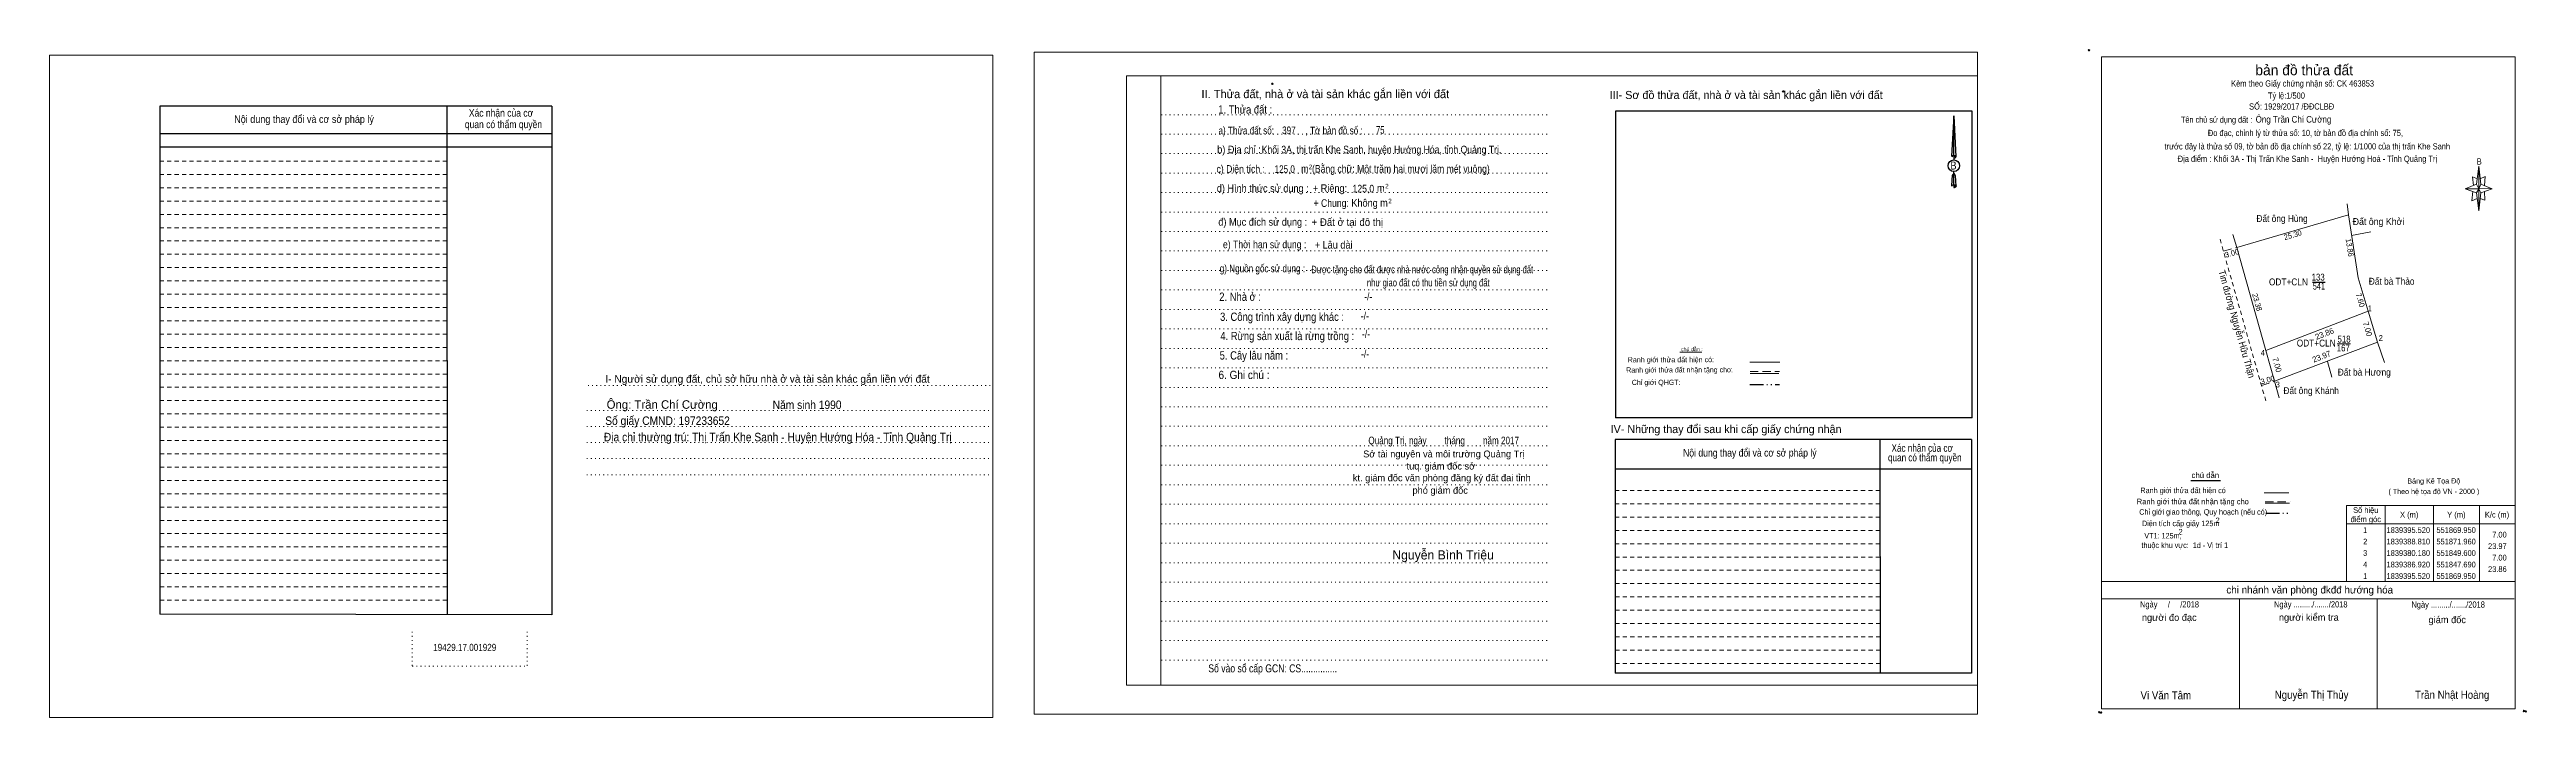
# Model space of a CAD drawing. Header units: metres. Extents: x 550992 to 551904, y 1839307 to 1839453.
# Drawn here: x 551366 to 551904, y 1839307 to 1839452 of the extents above; entities that cross this region are included whole.
import ezdxf
from ezdxf.enums import TextEntityAlignment as Align

# ---------------------------------------------------------------- set-up
doc = ezdxf.new("R2010")
doc.units = ezdxf.units.M
doc.header["$LTSCALE"] = 0.6
doc.header["$PDMODE"] = 32
doc.header["$PDSIZE"] = 0.3
for name, pattern in [('DASH_DOUBLE_DOT', [9.2, 5, -1.2, 0.3, -1.2, 0.3, -1.2]), ('DOTTED', [1.5, 0.3, -1.2]), ('MEDIUM_DASHED', [4.5, 3, -1.5]), ('SHORT_DASHED', [2.7, 1.5, -1.2])]:
    doc.linetypes.add(name, pattern=pattern)
for name, color, linetype, lineweight in [('1', 7, 'DOTTED', 13), ('10', 7, 'Continuous', 13), ('16', 7, 'Continuous', 25), ('18', 7, 'Continuous', 25), ('2', 7, 'SHORT_DASHED', 13), ('28', 7, 'Continuous', 25), ('5', 7, 'Continuous', 13), ('55', 7, 'Continuous', 13), ('63', 7, 'Continuous', 13)]:
    doc.layers.add(name, color=color, linetype=linetype, lineweight=lineweight)
doc.layers.add('34', color=7, linetype='Continuous')

msp = doc.modelspace()

# ---------------------------------------------------------------- linework, layer by layer
at = {"layer": '1', "linetype": 'Continuous'}
for p, q in [((551599.86, 1839446.68), (551784.96, 1839446.68)), ((551599.86, 1839446.68), (551599.86, 1839314.18)), ((551784.96, 1839446.68), (551784.96, 1839313.06)), ((551599.86, 1839314.18), (551784.96, 1839314.18))]:
    msp.add_line(p, q, dxfattribs=at)
at = {"layer": '1'}
for p, q in [((551607.36, 1839446.68), (551607.36, 1839314.18)), ((551607.36, 1839446.68), (551607.36, 1839314.18)), ((551607.44, 1839438.26), (551691.98, 1839438.26)), ((551607.44, 1839434.04), (551691.98, 1839434.04)), ((551607.44, 1839429.8), (551691.98, 1839429.8)), ((551607.44, 1839425.56), (551691.98, 1839425.56)), ((551607.44, 1839421.32), (551691.98, 1839421.32)), ((551607.44, 1839417.08), (551691.98, 1839417.08)), ((551607.44, 1839412.86), (551691.98, 1839412.86)), ((551607.44, 1839408.62), (551691.98, 1839408.62)), ((551607.44, 1839404.38), (551691.98, 1839404.38)), ((551607.44, 1839400.14), (551691.98, 1839400.14)), ((551607.44, 1839395.92), (551691.98, 1839395.92)), ((551607.44, 1839391.68), (551691.98, 1839391.68)), ((551607.44, 1839387.44), (551691.98, 1839387.44)), ((551607.44, 1839383.2), (551691.98, 1839383.2)), ((551482.74, 1839379.36), (551570.8, 1839379.36)), ((551607.44, 1839378.96), (551691.98, 1839378.96)), ((551482.46, 1839373.96), (551570.5, 1839373.96)), ((551482.46, 1839370.46), (551570.5, 1839370.46)), ((551607.44, 1839374.74), (551691.98, 1839374.74)), ((551607.44, 1839370.5), (551691.98, 1839370.5)), ((551482.46, 1839366.96), (551570.5, 1839366.96)), ((551607.44, 1839366.26), (551691.98, 1839366.26)), ((551482.46, 1839363.46), (551570.5, 1839363.46)), ((551482.46, 1839359.96), (551570.5, 1839359.96)), ((551607.44, 1839362.04), (551691.98, 1839362.04)), ((551607.44, 1839357.8), (551691.98, 1839357.8)), ((551607.44, 1839353.54), (551691.98, 1839353.54)), ((551607.44, 1839349.32), (551691.98, 1839349.32)), ((551607.44, 1839345.1), (551691.98, 1839345.1)), ((551607.44, 1839340.84), (551691.98, 1839340.84)), ((551607.44, 1839336.6), (551691.98, 1839336.6)), ((551607.44, 1839332.38), (551691.98, 1839332.38)), ((551607.44, 1839328.14), (551691.98, 1839328.14)), ((551444.52, 1839325.82), (551444.52, 1839318.32)), ((551469.5, 1839325.82), (551469.5, 1839318.32)), ((551607.44, 1839323.9), (551691.98, 1839323.9)), ((551444.52, 1839318.32), (551469.5, 1839318.32)), ((551607.44, 1839319.66), (551691.98, 1839319.66))]:
    msp.add_line(p, q, dxfattribs=at)
at = {"layer": '1', "linetype": 'Continuous'}
for points in [[(551365.62, 1839307.18), (551570.82, 1839307.18), (551570.82, 1839451.18), (551365.62, 1839451.18)], [(551365.62, 1839451.18), (551570.82, 1839451.18), (551570.82, 1839307.18), (551365.62, 1839307.18)], [(551365.62, 1839307.18), (551570.82, 1839307.18), (551570.82, 1839451.18), (551365.62, 1839451.18)], [(551579.76, 1839307.88), (551784.96, 1839307.88), (551784.96, 1839451.88), (551579.76, 1839451.88)], [(551607.36, 1839446.68), (551784.96, 1839446.68), (551784.96, 1839314.18), (551607.36, 1839314.18)]]:
    msp.add_lwpolyline(points, close=True, dxfattribs=at)
at = {"layer": '10'}
for p, q in [((551865.61, 1839416.49), (551865.33, 1839418.85)), ((551865.61, 1839416.49), (551841.32, 1839409.41)), ((551840.52, 1839412.24), (551841.32, 1839409.41)), ((551866.32, 1839411.99), (551870.47, 1839412.77)), ((551847.66, 1839387.01), (551869.95, 1839395.52)), ((551849.57, 1839380.28), (551871.96, 1839388.81)), ((551863.17, 1839388.4), (551866.07, 1839388.4)), ((551862.04, 1839381.16), (551861.08, 1839384.61)), ((551849.57, 1839380.28), (551850.59, 1839376.7))]:
    msp.add_line(p, q, dxfattribs=at)
at = {"layer": '10', "linetype": 'SHORT_DASHED'}
msp.add_line((551837.71, 1839411.18), (551847.7, 1839375.88), dxfattribs=at)
at = {"layer": '10', "linetype": 'MEDIUM_DASHED'}
for p, q in [((551838.44, 1839408.57), (551841.32, 1839409.41)), ((551846.71, 1839379.36), (551849.57, 1839380.28))]:
    msp.add_line(p, q, dxfattribs=at)
at = {"layer": '10', "lineweight": 25}
msp.add_line((551857.83, 1839401.85), (551860.54, 1839401.85), dxfattribs=at)
at = {"layer": '10'}
for points in [[(551867.77, 1839402.8), (551865.61, 1839416.49), (551841.32, 1839409.41)], [(551841.32, 1839409.41), (551847.66, 1839387.01), (551849.57, 1839380.28)], [(551867.77, 1839402.8), (551869.95, 1839395.52), (551871.96, 1839388.81)]]:
    msp.add_lwpolyline(points, dxfattribs=at)
at = {"layer": '16'}
msp.add_line((551837.78, 1839358.66), (551831.34, 1839358.66), dxfattribs=at)
at = {"layer": '18'}
for p, q in [((551779.78, 1839437.98), (551780.24, 1839429.12)), ((551779.78, 1839437.98), (551780.24, 1839429.12)), ((551779.78, 1839437.98), (551780.24, 1839429.12)), ((551779.4, 1839430.52), (551779.32, 1839429.14)), ((551779.78, 1839429.42), (551779.78, 1839429.08)), ((551779.78, 1839429.08), (551779.78, 1839428.82)), ((551780.24, 1839429.12), (551780.24, 1839429.14)), ((551779.78, 1839428.82), (551779.78, 1839428.48)), ((551779.78, 1839428.82), (551779.78, 1839428.48)), ((551779.78, 1839428.82), (551779.78, 1839428.48)), ((551779.78, 1839425.52), (551779.78, 1839425.92)), ((551779.78, 1839425.52), (551779.78, 1839425.92)), ((551779.78, 1839425.52), (551779.78, 1839425.92)), ((551779.78, 1839425.52), (551780.12, 1839425.02)), ((551779.78, 1839425.52), (551780.12, 1839425.02)), ((551779.78, 1839425.52), (551780.12, 1839425.02)), ((551780.12, 1839425.02), (551780.24, 1839422.72)), ((551780.12, 1839425.02), (551780.24, 1839422.72)), ((551780.12, 1839425.02), (551780.24, 1839422.72)), ((551779.78, 1839423.02), (551779.78, 1839422.68)), ((551779.78, 1839422.68), (551779.78, 1839422.42))]:
    msp.add_line(p, q, dxfattribs=at)
for points in [[(551779.78, 1839429.42), (551779.78, 1839437.98), (551779.4, 1839430.52)], [(551779.78, 1839423.02), (551779.78, 1839425.52), (551779.44, 1839425.02), (551779.4, 1839424.08), (551779.32, 1839422.72)]]:
    msp.add_lwpolyline(points, dxfattribs=at)
for centre, start_param, end_param in [((551779.794, 1839429.1132), 1.57079633, 3.07445202), ((551779.794, 1839429.1132), 0.06714063, 1.57079633), ((551779.794, 1839429.1132), 4.71238898, 6.28318531), ((551779.794, 1839422.6927), 2.49106941, 3.07427841), ((551779.794, 1839422.6927), 1.57079633, 2.49106941), ((551779.794, 1839422.6927), 0.06714063, 1.57079633), ((551779.794, 1839422.6927), 4.71238898, 6.28318531)]:
    msp.add_ellipse(centre, major_axis=(0.4535, 0), ratio=0.655448, start_param=start_param, end_param=end_param, dxfattribs=at)
msp.add_ellipse((551779.7936, 1839427.1747), major_axis=(0, 1.258), ratio=0.983453, dxfattribs=at)
msp.add_point((551780.24, 1839422.72), dxfattribs=at)
at = {"layer": '2', "linetype": 'Continuous', "lineweight": 25}
for p, q in [((551474.88, 1839440.14), (551389.62, 1839440.14)), ((551389.62, 1839440.14), (551389.62, 1839329.62)), ((551452.04, 1839440.14), (551452.08, 1839329.54)), ((551474.88, 1839434.1), (551389.72, 1839434.1)), ((551474.88, 1839431.22), (551389.72, 1839431.22))]:
    msp.add_line(p, q, dxfattribs=at)
at = {"layer": '2'}
for p, q in [((551452.04, 1839428.14), (551389.6, 1839428.14)), ((551452.04, 1839425.26), (551389.6, 1839425.26)), ((551452.04, 1839425.26), (551389.62, 1839425.26)), ((551452.04, 1839422.36), (551389.62, 1839422.36)), ((551452.04, 1839419.46), (551389.62, 1839419.46)), ((551452.04, 1839416.58), (551389.62, 1839416.58)), ((551452.04, 1839413.68), (551389.62, 1839413.68)), ((551452.04, 1839410.8), (551389.62, 1839410.8)), ((551452.06, 1839407.9), (551389.62, 1839407.9)), ((551452.06, 1839405), (551389.62, 1839405)), ((551452.06, 1839402.12), (551389.62, 1839402.12)), ((551452.06, 1839399.22), (551389.62, 1839399.22)), ((551452.06, 1839396.32), (551389.62, 1839396.32)), ((551452.06, 1839393.44), (551389.62, 1839393.44)), ((551452.06, 1839390.54), (551389.62, 1839390.54)), ((551452.06, 1839387.66), (551389.62, 1839387.66)), ((551452.06, 1839384.76), (551389.62, 1839384.76)), ((551452.06, 1839381.86), (551389.62, 1839381.86)), ((551452.06, 1839378.98), (551389.62, 1839378.98)), ((551452.06, 1839376.08), (551389.62, 1839376.08)), ((551452.06, 1839373.18), (551389.62, 1839373.18)), ((551452.06, 1839370.3), (551389.62, 1839370.3)), ((551452.08, 1839367.4), (551389.62, 1839367.4)), ((551452.08, 1839364.5), (551389.62, 1839364.5)), ((551452.08, 1839361.62), (551389.62, 1839361.62)), ((551452.08, 1839358.72), (551389.62, 1839358.72)), ((551452.08, 1839355.84), (551389.62, 1839355.84)), ((551763.74, 1839353.64), (551706.16, 1839353.64)), ((551452.08, 1839352.94), (551389.62, 1839352.94)), ((551452.08, 1839350.04), (551389.62, 1839350.04)), ((551763.74, 1839350.74), (551706.16, 1839350.74)), ((551452.08, 1839347.16), (551389.62, 1839347.16)), ((551452.08, 1839344.26), (551389.62, 1839344.26)), ((551763.74, 1839347.84), (551706.16, 1839347.84)), ((551763.74, 1839344.96), (551706.16, 1839344.96)), ((551452.08, 1839341.36), (551389.62, 1839341.36)), ((551452.08, 1839338.48), (551389.62, 1839338.48)), ((551763.76, 1839342.06), (551706.16, 1839342.06)), ((551763.76, 1839339.18), (551706.16, 1839339.18)), ((551452.08, 1839335.58), (551389.62, 1839335.58)), ((551452.08, 1839332.7), (551389.62, 1839332.7)), ((551763.76, 1839336.28), (551706.16, 1839336.28)), ((551763.76, 1839333.38), (551706.16, 1839333.38)), ((551763.76, 1839330.5), (551706.16, 1839330.5)), ((551763.78, 1839327.6), (551706.16, 1839327.6)), ((551763.78, 1839324.7), (551706.16, 1839324.7)), ((551763.78, 1839321.82), (551706.16, 1839321.82)), ((551763.78, 1839318.92), (551706.16, 1839318.92))]:
    msp.add_line(p, q, dxfattribs=at)
at = {"layer": '2', "linetype": 'Continuous', "lineweight": 25}
msp.add_lwpolyline([(551474.88, 1839440.14), (551474.84, 1839329.5), (551389.62, 1839329.62)], dxfattribs=at)
at = {"layer": '28'}
for p, q in [((551706.24, 1839439), (551706.24, 1839372.36)), ((551783.76, 1839372.36), (551706.24, 1839372.36)), ((551763.74, 1839367.66), (551763.78, 1839316.78)), ((551783.68, 1839367.66), (551783.64, 1839316.78)), ((551783.68, 1839361.2), (551706.16, 1839361.2)), ((551783.64, 1839316.78), (551706.16, 1839316.78))]:
    msp.add_line(p, q, dxfattribs=at)
at = {"layer": '28', "linetype": 'SHORT_DASHED', "lineweight": 13}
msp.add_line((551763.74, 1839356.52), (551706.16, 1839356.52), dxfattribs=at)
at = {"layer": '28'}
for points in [[(551783.76, 1839372.36), (551783.76, 1839439), (551706.24, 1839439)], [(551783.68, 1839367.66), (551706.16, 1839367.66), (551706.16, 1839316.78)]]:
    msp.add_lwpolyline(points, dxfattribs=at)
msp.add_point((551742.7, 1839443.32), dxfattribs=at)
at = {"layer": '5'}
for p, q in [((551893.5, 1839423.14), (551894, 1839427.04)), ((551893.5, 1839421.24), (551891, 1839422.14)), ((551894.4, 1839421.24), (551894, 1839417.34)), ((551895.3, 1839419.64), (551894.3, 1839420.04)), ((551894.4, 1839423.14), (551896.9, 1839422.14)), ((551895.2, 1839421.54), (551895.3, 1839419.64)), ((551847.32, 1839356), (551852.7, 1839356)), ((551847.52, 1839353.76), (551852.8, 1839353.76)), ((551811.9, 1839336.78), (551901.9, 1839336.78)), ((551811.9, 1839332.98), (551901.7, 1839332.98)), ((551811.9, 1839332.98), (551901.7, 1839332.98)), ((551811.9, 1839332.98), (551901.7, 1839332.98)), ((551841.9, 1839309.08), (551841.9, 1839332.98)), ((551871.9, 1839309.08), (551871.9, 1839332.98))]:
    msp.add_line(p, q, dxfattribs=at)
at = {"layer": '5', "linetype": 'MEDIUM_DASHED'}
msp.add_line((551847.52, 1839354.08), (551852.96, 1839354.08), dxfattribs=at)
at = {"layer": '5', "linetype": 'DASH_DOUBLE_DOT', "lineweight": 25}
msp.add_line((551847.64, 1839351.62), (551852.86, 1839351.62), dxfattribs=at)
at = {"layer": '5'}
for points in [[(551811.9, 1839450.88), (551901.9, 1839450.88), (551901.9, 1839309.08), (551811.9, 1839309.08)], [(551894, 1839427.04), (551894.4, 1839423.14), (551894, 1839422.14)], [(551894, 1839422.14), (551891, 1839422.14), (551893.5, 1839423.14), (551894.4, 1839421.24), (551896.9, 1839422.14), (551894, 1839422.24)], [(551894, 1839422.14), (551894, 1839417.34), (551893.5, 1839421.24)]]:
    msp.add_lwpolyline(points, close=True, dxfattribs=at)
for points in [[(551893.7, 1839424.34), (551892.6, 1839424.74), (551892.8, 1839422.84)], [(551894.3, 1839424.34), (551895.4, 1839424.84), (551895.2, 1839422.84)], [(551894, 1839422.14), (551893.5, 1839423.14), (551891, 1839422.14)], [(551892.7, 1839421.54), (551892.5, 1839419.54), (551893.6, 1839420.04)], [(551894, 1839422.14), (551894.4, 1839421.24), (551896.9, 1839422.14)], [(551901.9, 1839309.08), (551811.9, 1839309.08), (551811.9, 1839332.98)]]:
    msp.add_lwpolyline(points, dxfattribs=at)
for p in [(551809.2, 1839452.28), (551631.58, 1839444.98), (551811.42, 1839308.3), (551811.82, 1839308.24), (551903.8, 1839308.58), (551904.2, 1839308.5)]:
    msp.add_point(p, dxfattribs=at)
at = {"layer": '55'}
for p, q in [((551720.22, 1839386.62), (551724.96, 1839386.6)), ((551871.96, 1839388.81), (551873.44, 1839384.37)), ((551735.44, 1839384.46), (551741.94, 1839384.46)), ((551735.5, 1839381.98), (551741.74, 1839381.98)), ((551735.5, 1839381.98), (551741.74, 1839381.98))]:
    msp.add_line(p, q, dxfattribs=at)
at = {"layer": '55', "linetype": 'MEDIUM_DASHED'}
msp.add_line((551735.48, 1839382.42), (551741.88, 1839382.42), dxfattribs=at)
at = {"layer": '55', "linetype": 'DASH_DOUBLE_DOT', "lineweight": 25}
msp.add_line((551735.4, 1839379.6), (551741.9, 1839379.6), dxfattribs=at)
at = {"layer": '63'}
for p, q in [((551865.2, 1839349.28), (551901.9, 1839349.28)), ((551873.6, 1839353.28), (551873.6, 1839336.78)), ((551884.1, 1839353.28), (551884.1, 1839336.78)), ((551894.1, 1839353.28), (551894.1, 1839336.78))]:
    msp.add_line(p, q, dxfattribs=at)
msp.add_lwpolyline([(551865.2, 1839353.28), (551901.9, 1839353.28), (551901.9, 1839336.78), (551865.2, 1839336.78)], close=True, dxfattribs=at)

# ---------------------------------------------------------------- texts
at = {"layer": '10'}
for s, width, p in [('Đất ông Hùng', 0.9, (551851.2, 1839414.94)), ('Đất ông Khởi', 0.95, (551872.165, 1839414.27)), ('133', 0.85, (551859.045, 1839402.19)), ('Đất bà Thảo', 0.9, (551875.03, 1839401.29)), ('541', 0.8, (551859.21, 1839400.23)), ('167', 0.85, (551864.51, 1839386.78)), ('518', 0.85, (551864.68, 1839388.71)), ('Đất bà Hương', 0.9, (551869.075, 1839381.52)), ('Đất ông Khánh', 0.9, (551857.52, 1839377.5))]:
    msp.add_text(s, height=1.5, dxfattribs=dict(at, width=width)).set_placement(p, align=Align.CENTER)
for s, height, rotation, width, p in [('25.30', 1.2, 16.25, 0.95, (551853.6921, 1839411.5269)), ('13.86', 1.2, 278.966, 0.9, (551865.3166, 1839409.2635)), ('Tim đường Nguyễn Hữu Thận', 1.5, 285.81, 0.9, (551840.6291, 1839392.5493)), ('23.38', 1.2, 285.814, 0.95, (551845.2073, 1839397.3235))]:
    msp.add_text(s, height=height, rotation=rotation, dxfattribs=dict(at, width=width)).set_placement(p, align=Align.CENTER)
for s, height, rotation, p in [('3.00', 1.2, 16.26, (551840.462, 1839407.5664)), ('7.60', 1.2, 286.67, (551867.6381, 1839397.7671)), ('23.86', 1.25, 21.124, (551860.6448, 1839390.0398)), ('7.00', 1.25, 286.676, (551869.187, 1839391.4743)), ('23.97', 1.25, 21.104, (551860.015, 1839385.0814)), ('3.00', 1.2, 16.26, (551848.232, 1839380.0164)), ('7.00', 1.25, 285.822, (551849.512, 1839383.7054))]:
    msp.add_text(s, height=height, rotation=rotation, dxfattribs=at).set_placement(p, align=Align.CENTER)
for s, height, width, p in [('ODT+CLN ', 1.5, 0.9, (551857.32, 1839401.15)), (' 1', 1.25, 0.75, (551870.72, 1839395.52)), (' 4', 1.25, 0.85, (551847.46, 1839385.87)), ('ODT+CLN ', 1.5, 0.9, (551863.37, 1839387.84)), (' 2', 1.25, 0.85, (551873.12, 1839389.08)), (' 3', 1.25, 0.8, (551850.71, 1839378.96))]:
    msp.add_text(s, height=height, dxfattribs=dict(at, width=width)).set_placement(p, align=Align.RIGHT)
at = {"layer": '16', "width": 0.8}
for p in [(551829.135, 1839346.98), (551837.185, 1839349.45)]:
    msp.add_text('2', height=1.2, dxfattribs=at).set_placement(p, align=Align.CENTER)
at = {"layer": '18'}
for s, height, p in [('II. Thửa đất, nhà ở và tài sản khác gắn liền với đất', 1.8, (551643.1, 1839441.86)), ('Sở tài nguyên và môi trường Quảng Trị', 1.5, (551668.87, 1839363.73)), ('kt. giám đốc văn phòng đăng ký đất đai tỉnh', 1.5, (551668.435, 1839358.55)), ('tuq. giám đốc sở', 1.5, (551668.24, 1839361.1)), ('phó giám đốc', 1.5, (551668.085, 1839355.82)), ('Nguyễn Bình Triệu', 1.98, (551668.715, 1839341.54))]:
    msp.add_text(s, height=height, dxfattribs=at).set_placement(p, align=Align.CENTER)
for s, height, width, p in [('1. Thửa đất :', 1.8, 0.85, (551625.685, 1839438.5)), ('a) Thửa đất số:              , Tờ bản đồ số : ', 1.65, 0.8, (551635.8, 1839434)), ('397', 1.65, 0.8, (551635.18, 1839434.04)), ('75', 1.65, 0.75, (551655.055, 1839434.12)), ('b) Địa chỉ : ', 1.65, 0.9, (551624.61, 1839429.88)), (' Khối 3A, thị trấn Khe Sanh, huyện Hướng Hóa, tỉnh Quảng Trị.', 1.65, 0.85, (551655.06, 1839429.86)), ('c) Diện tích :                                                   ', 1.65, 0.85, (551637.995, 1839425.64)), ('125,0', 1.65, 0.8, (551634.275, 1839425.6)), (' m', 1.65, 0.85, (551638.375, 1839425.68)), ('2', 1, 0.75, (551639.865, 1839426.4)), ('(Bằng chữ: Một trăm hai mươi lăm mét vuông)', 1.65, 0.85, (551659.535, 1839425.67)), ('B', 1.728, 0.85, (551779.725, 1839426.34)), ('d) Hình thức sử dụng :', 1.65, 0.9, (551629.495, 1839421.44)), ('+ Riêng: ', 1.65, 0.9, (551644.395, 1839421.46)), ('       + Chung:', 1.65, 0.85, (551642.56, 1839418.22)), ('Không', 1.65, 0.9, (551651.64, 1839418.25)), ('125,0', 1.65, 0.85, (551651.375, 1839421.36)), (' m', 1.65, 0.9, (551654.885, 1839421.5)), (' m', 1.65, 0.9, (551655.585, 1839418.27)), ('2', 1, 0.8, (551656.5, 1839422.22)), ('2', 1, 0.8, (551657.18, 1839418.99)), ('đ) Mục đích sử dụng :', 1.65, 0.9, (551629.495, 1839414.12)), ('+ Đất ở tại đô thị', 1.65, 0.95, (551647.885, 1839414.08)), ('e) Thời hạn sử dụng :', 1.65, 0.85, (551629.905, 1839409.23)), ('+ Lâu dài', 1.65, 0.9, (551644.91, 1839409.14)), ('g) Nguồn gốc sử dụng :', 1.65, 0.8, (551629.42, 1839404)), ('Được tặng cho đất được nhà nước công nhận quyền sử dụng đất ', 1.65, 0.75, (551664.415, 1839403.78)), ('như giao đất có thu tiền sử dụng đất', 1.65, 0.75, (551665.495, 1839400.92)), ('2. Nhà ở :', 1.8, 0.85, (551624.575, 1839397.78)), ('3. Công trình xây dựng khác :', 1.8, 0.85, (551633.69, 1839393.42)), ('4. Rừng sản xuất là rừng trồng :', 1.8, 0.85, (551634.825, 1839389.24)), ('5. Cây lâu năm :', 1.8, 0.85, (551627.57, 1839385.02)), ('6. Ghi chú :', 1.8, 0.9, (551625.415, 1839380.78)), ('Quảng Trị, ngày        tháng        năm 2017', 1.65, 0.8, (551668.85, 1839366.59)), ('19429.17.001929', 1.55, 0.85, (551455.92, 1839321.64)), ('Số vào sổ cấp GCN: CS...............', 1.75, 0.8, (551631.65, 1839316.98))]:
    msp.add_text(s, height=height, dxfattribs=dict(at, width=width)).set_placement(p, align=Align.CENTER)
at = {"layer": '2'}
for s, height, width, p in [('Tỷ lệ:1/500', 1.35, 0.9, (551852.15, 1839441.74)), ('Nội dung thay đổi và cơ sở pháp lý', 1.63, 0.9, (551420.98, 1839436.48)), ('Nội dung thay đổi và cơ sở pháp lý', 1.63, 0.9, (551420.98, 1839436.48)), (' quan có thẩm quyền', 1.63, 0.85, (551464.085, 1839435.34)), (' quan có thẩm quyền', 1.63, 0.85, (551464.085, 1839435.34)), ('Xác nhận của cơ', 1.63, 0.85, (551463.815, 1839437.84)), ('Xác nhận của cơ', 1.63, 0.85, (551463.815, 1839437.84))]:
    msp.add_text(s, height=height, dxfattribs=dict(at, width=width)).set_placement(p, align=Align.CENTER)
at = {"layer": '28'}
for s, height, p in [('III- Sơ đồ thửa đất, nhà ở và tài sản khác gắn liền với đất', 1.75, (551734.64, 1839441.68)), ('I- Người sử dụng đất, chủ sở hữu nhà ở và tài sản khác gắn liền với đất', 1.653, (551521.785, 1839379.98)), ('Ông: Trần Chí Cường', 1.85, (551498.88, 1839374.31)), ('IV- Những thay đổi sau khi cấp giấy chứng nhận', 1.75, (551730.265, 1839369.02))]:
    msp.add_text(s, height=height, dxfattribs=at).set_placement(p, align=Align.CENTER)
for s, height, width, p in [('-/-', 1.65, 0.85, (551652.435, 1839397.88)), ('-/-', 1.65, 0.85, (551651.695, 1839393.68)), ('-/-', 1.65, 0.85, (551651.955, 1839389.74)), ('-/-', 1.65, 0.85, (551651.755, 1839385.42)), ('Năm sinh 1990', 1.85, 0.9, (551530.385, 1839374.25)), ('Số giấy CMND: 197233652', 1.85, 0.9, (551500.03, 1839370.79)), ('Địa chỉ thường trú: Thị Trấn Khe Sanh - Huyện Hướng Hóa - Tỉnh Quảng Trị', 1.855, 0.9, (551524.005, 1839367.23)), ('Nội dung thay đổi và cơ sở pháp lý', 1.65, 0.85, (551735.43, 1839363.92)), (' quan có thẩm quyền', 1.65, 0.8, (551773.245, 1839362.88)), ('Xác nhận của cơ', 1.65, 0.8, (551772.915, 1839364.96))]:
    msp.add_text(s, height=height, dxfattribs=dict(at, width=width)).set_placement(p, align=Align.CENTER)
at = {"layer": '34', "width": 0.9}
msp.add_text('Ông Trần Chí Cường', height=1.44, dxfattribs=at).set_placement((551845.46, 1839436.54))
at = {"layer": '5'}
for s, height, width, p in [('Kèm theo Giấy chứng nhận số: CK 463853', 1.35, 0.9, (551855.66, 1839444.38)), ('SỐ: 1929/2017 /ĐĐCLBĐ', 1.35, 0.9, (551853.28, 1839439.38)), ('Tên chủ sử dụng đất :', 1.35, 0.85, (551836.955, 1839436.5)), ('Đo đạc, chỉnh lý từ thửa số: 10, tờ bản đồ địa chính số: 75, ', 1.35, 0.9, (551856.5, 1839433.62)), ('trước đây là thửa số 09, tờ bản đồ địa chính số 22, tỷ lệ: 1/1000 của thị trấn Khe Sanh', 1.35, 0.9, (551856.685, 1839430.7)), ('Địa điểm : Khối 3A - Thị Trấn Khe Sanh -  Huyện Hướng Hoá - Tỉnh Quảng Trị ', 1.35, 0.9, (551856.935, 1839428)), ('B', 1.378, 0.8, (551894.08, 1839427.4)), ('chú dẫn', 1.2, 1.05, (551834.5, 1839359.26)), ('Ranh giới thửa đất hiện có ', 1.2, 0.9, (551829.885, 1839355.96)), ('Ranh giới thửa đất nhận tặng cho', 1.2, 0.85, (551831.78, 1839353.54)), ('Chỉ giới giao thông, Quy hoạch (nếu có)', 1.2, 0.9, (551834.035, 1839351.28)), ('Diện tích cấp giấy 125m', 1.2, 0.9, (551829.145, 1839348.78)), ('thuộc khu vực:  1d - Vị trí 1', 1.2, 0.9, (551830.025, 1839344.03)), ('VT1: 125m; ', 1.2, 0.9, (551825.51, 1839346.11)), ('Ngày     /     /2018', 1.35, 0.9, (551826.715, 1839331.1)), ('Ngày ........./......./2018', 1.35, 0.9, (551857.44, 1839331.1)), ('Ngày ........./......./2018', 1.35, 0.9, (551887.32, 1839331.06)), ('Vi Văn Tâm', 1.75, 0.9, (551825.915, 1839311.12)), ('Nguyễn Thị Thủy', 1.75, 0.9, (551857.615, 1839311.24)), ('Trần Nhật Hoàng', 1.75, 0.9, (551888.19, 1839311.23))]:
    msp.add_text(s, height=height, dxfattribs=dict(at, width=width)).set_placement(p, align=Align.CENTER)
for s, height, p in [('bản đồ thửa đất', 2.25, (551856.005, 1839446.84)), ('chi nhánh văn phòng đkđđ hướng hóa', 1.6, (551857.21, 1839334.14)), ('người đo đạc', 1.5, (551826.665, 1839328.18)), ('người kiểm tra', 1.5, (551857.015, 1839328.2)), ('giám đốc', 1.5, (551887.125, 1839327.69))]:
    msp.add_text(s, height=height, dxfattribs=at).set_placement(p, align=Align.CENTER)
at = {"layer": '55'}
for s, height, rotation, p in [('chú dẫn :', 0.8323, 359.976, (551722.8148, 1839386.8388)), ('Bảng Kê Tọa Độ', 1.13, 0.127, (551884.1988, 1839358.0533))]:
    msp.add_text(s, height=height, rotation=rotation, dxfattribs=at).set_placement(p, align=Align.CENTER)
for s, height, width, p in [('Ranh giới thửa đất hiện có:', 1.13, 0.9, (551718.2638, 1839384.4176)), ('Chỉ giới QHGT:', 1.125, 0.9, (551715.0688, 1839379.4904)), ('Ranh giới thửa đất nhận tặng cho:', 1.12, 0.85, (551720.1438, 1839382.2118)), ('( Theo hệ tọa độ VN - 2000 )', 1.13, 0.9, (551884.2088, 1839355.7689))]:
    msp.add_text(s, height=height, rotation=0.127, dxfattribs=dict(at, width=width)).set_placement(p, align=Align.CENTER)
at = {"layer": '63'}
for s, width, p in [('điểm góc', 0.9, (551869.4, 1839349.66)), ('Số hiệu', 0.85, (551869.4, 1839351.66)), (' 1', 0.75, (551869.05, 1839347.31)), ('1839395.520', 0.85, (551878.65, 1839347.31)), ('X (m)', 0.95, (551878.85, 1839350.66)), ('551869.950', 0.85, (551889.05, 1839347.31)), ('Y (m)', 0.95, (551889.105, 1839350.66)), ('K/c (m)', 0.95, (551897.945, 1839350.66)), (' 3', 0.8, (551869.045, 1839342.31)), (' 2', 0.85, (551869.055, 1839344.81)), ('1839388.810', 0.85, (551878.65, 1839344.81)), ('1839380.180', 0.85, (551878.65, 1839342.31)), ('551871.960', 0.85, (551889.05, 1839344.81)), ('551849.600', 0.85, (551889.05, 1839342.31)), (' 4', 0.85, (551869.05, 1839339.81)), (' 1', 0.75, (551869.05, 1839337.31)), ('1839386.920', 0.85, (551878.65, 1839339.81)), ('1839395.520', 0.85, (551878.65, 1839337.31)), ('551847.690', 0.85, (551889.05, 1839339.81)), ('551869.950', 0.85, (551889.05, 1839337.31))]:
    msp.add_text(s, height=1.25, dxfattribs=dict(at, width=width)).set_placement(p, align=Align.CENTER)
at = {"layer": '63', "width": 0.85}
for s, p in [('23.97', (551900.05, 1839343.81)), ('7.00', (551900.05, 1839346.31)), ('23.86', (551900.05, 1839338.81)), ('7.00', (551900.05, 1839341.31))]:
    msp.add_text(s, height=1.25, dxfattribs=at).set_placement(p, align=Align.RIGHT)

doc.saveas('drawing.dxf')
